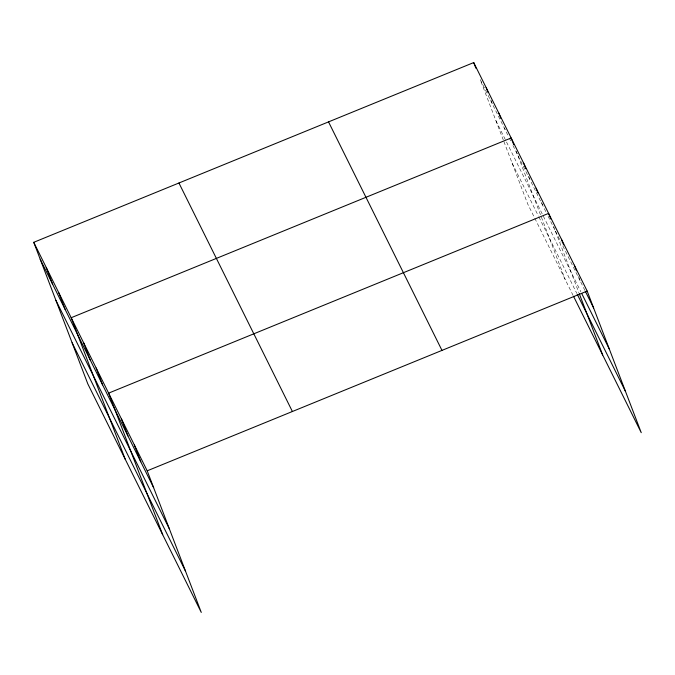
<?xml version="1.0" encoding="UTF-8"?>
<svg xmlns="http://www.w3.org/2000/svg" width="675" height="675" viewBox="0 0 675 675"><rect width="100%" height="100%" fill="white"/><g stroke="black" fill="none" stroke-linecap="round" stroke-linejoin="round"><path stroke-width="0.51" stroke-dasharray="3.38 2.53" d="M493.113 105.511L508.823 137.16M509.288 138.097L510.671 140.889M512.983 145.538L517.143 153.917M545.805 211.638L517.607 154.853L565.237 279.585M548.108 216.295L555.044 230.259L553.61 226.505M555.508 231.179L561.018 242.283M562.849 245.978L580.298 281.129M580.762 282.049L584.896 290.377M495.889 120.606L506.056 141.092M506.52 142.02L580.863 291.769M512.08 163.012L538.422 216.084M538.886 217.012L576.788 293.347M573.092 295.414L527.799 204.179L503.618 140.847M578.61 276.429L580.399 281.112M555.415 231.238L578.863 292.621M541.493 202.306L542.565 205.124M528.652 176.234L529.732 179.052M516.173 151.099L517.244 153.917M504.411 127.845L505.128 129.718M490.86 99.892L492.649 104.583L480.17 79.447L503.246 139.885"/><path stroke-width="1.01" d="M33.75 242.317L147.201 470.821L201.277 612.428L87.826 383.923L33.75 242.317L473.723 62.572L587.174 291.077L641.25 432.683L573.556 296.342M147.201 470.821L587.174 291.077M585.352 291.305L593.62 307.952M581.783 293.617L609.339 349.11M577.252 294.283L625.531 391.517M328.531 121.888L441.982 350.392M178.943 183.001L292.393 411.505M40.196 259.192L153.647 487.696M55.915 300.358L169.366 528.862M72.107 342.765L185.557 571.269M574.315 265.174L576.467 270.802M561.457 239.279L563.608 244.907M550.749 219.004L548.598 213.384L108.624 393.128L162.7 534.735M579.226 293.591L602.674 354.991M536.119 188.249L537.908 192.932M523.64 163.114L525.791 168.733M513.667 144.534L511.161 137.978L71.187 317.723L125.263 459.329M498.682 112.843L500.833 118.463M486.202 87.708L487.991 92.391M473.723 62.572L475.875 68.192M134.342 444.926L140.788 461.801M121.483 419.023L127.929 435.907M96.145 367.993L102.592 384.868M83.666 342.858L90.112 359.733M58.708 292.587L65.154 309.462M46.229 267.452L52.675 284.327"/></g></svg>
